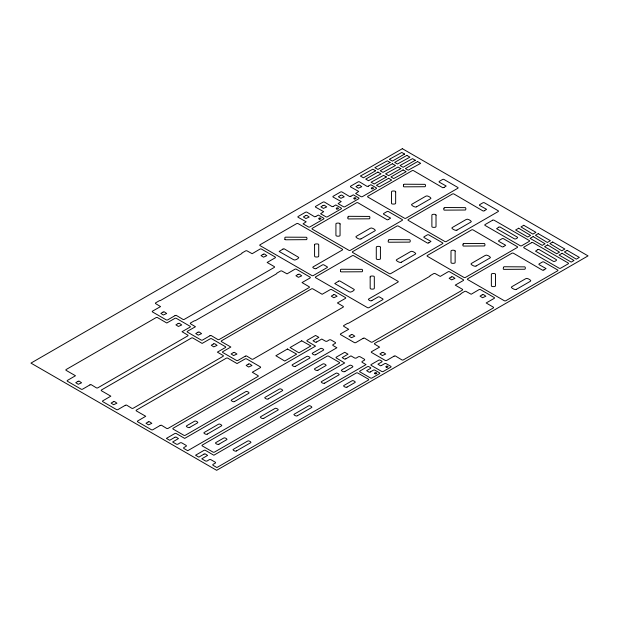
<?xml version="1.0" encoding="UTF-8"?>
<svg xmlns="http://www.w3.org/2000/svg" width="619" height="619" viewBox="0 0 619 619"><rect width="100%" height="100%" fill="white"/><g stroke="black" fill="none" stroke-linecap="round" stroke-linejoin="round"><path stroke-width="0.93" d="M314.576 244.83L314.576 256.104C314.042 257.388 319.35 257.334 318.715 256.104L318.715 244.83C319.574 243.584 313.818 243.569 314.576 244.83M340.063 223.985L340.063 235.266C340.829 236.52 335.359 236.551 335.924 235.266L335.924 223.985C335.212 222.794 340.682 222.755 340.094 223.97M348.002 217.014L347.793 218.569L348.389 218.94L368.537 218.824C370.487 219.675 370.294 215.435 368.537 216.433L348.489 216.317L348.002 217.014M370.17 276.925L370.17 288.199C369.566 289.382 374.735 289.553 374.34 288.222L374.309 276.925C375.091 275.741 369.466 275.641 370.17 276.925M380.422 247.291L380.422 258.564C381.196 259.81 375.501 259.818 376.29 258.564L376.29 247.291C375.663 246.053 381.064 246.029 380.422 247.291M388.368 240.319L388.159 241.874L388.747 242.238L408.896 242.13C410.877 242.942 410.583 238.864 408.935 239.715L388.856 239.615L388.361 240.319M395.657 191.89L395.657 203.164C396.214 204.456 390.651 204.394 391.518 203.164L391.518 191.89C391.03 190.575 396.175 190.768 395.719 191.844M403.596 184.919L403.387 186.474L403.983 186.837L424.131 186.729C426.042 187.572 425.949 183.495 424.131 184.338L404.037 184.222L403.596 184.919M436.016 215.195L436.016 226.469C436.681 227.707 431.195 227.707 431.884 226.469L431.884 215.195C431.273 213.965 436.557 213.942 436.055 215.172M443.962 208.224L443.753 209.779L444.341 210.143L464.49 210.027C466.416 210.901 466.277 206.738 464.529 207.62L444.45 207.52L443.955 208.224M455.135 251.121L455.135 262.394C455.955 263.624 450.261 263.702 450.996 262.394L450.996 251.121C450.4 249.859 455.654 249.952 455.205 251.074M463.074 244.149L462.873 245.697L463.461 246.068L483.609 245.952C485.613 246.772 485.281 242.555 483.609 243.561L463.515 243.445L463.074 244.141M495.494 274.418L495.494 285.699C496.113 286.937 490.728 286.945 491.362 285.699L491.362 274.418C490.759 273.234 495.927 273.072 495.533 274.403M503.44 267.447L503.232 269.002L503.827 269.373L523.976 269.257C525.91 270.085 525.763 265.93 523.976 266.866L503.928 266.75L503.44 267.447M284.887 239.352L285.583 239.785L305.631 239.661C307.511 240.528 307.419 236.458 305.67 237.255L285.429 237.17L284.895 237.503L284.887 239.352M340.481 271.447L341.177 271.88L361.225 271.764C363.144 272.623 362.974 268.476 361.264 269.35L341.077 269.257L340.489 269.598L340.481 271.447M282.976 249.086L279.146 251.476L293.63 259.732C294.876 261.117 300.548 257.427 298.203 257.094L284.175 248.823L282.984 249.031M316.27 268.46C315.829 269.675 311.133 267.269 313.33 266.766L342.322 250.03A1.076 0.619 0 0 0 342.322 249.148L298.149 223.645A1.076 0.619 0 0 0 296.625 223.645L260.073 244.753A1.076 0.619 0 0 0 260.073 245.627L311.86 275.532A1.076 0.619 0 0 0 313.384 275.532L327.087 267.617A1.076 0.619 0 0 0 327.087 266.735L323.938 264.917A1.076 0.619 0 0 0 322.414 264.917L316.27 268.491M338.57 281.188L334.74 283.579L349.224 291.828C350.501 293.213 356.149 289.491 353.797 289.189L339.73 280.902L338.585 281.127M361.009 238.888C359.979 240.257 353.967 236.706 356.436 236.249L370.247 228.279C371.462 226.91 377.126 230.5 374.812 230.918L361.009 238.888M371.864 300.555L378.008 297.012A1.076 0.619 0 0 1 379.532 297.012L382.689 298.83A1.076 0.619 0 0 1 382.689 299.712L368.978 307.628A1.076 0.619 0 0 1 367.454 307.628L315.667 277.73A1.076 0.619 0 0 1 315.667 276.848L352.226 255.74A1.076 0.619 0 0 1 353.743 255.74L397.916 281.243A1.076 0.619 0 0 1 397.916 282.125L368.924 298.861C366.92 299.124 370.742 301.732 371.849 300.648M388.423 219.544L387.254 219.861L358.014 202.808A1.076 0.619 0 0 0 356.49 202.808L312.316 228.31A1.076 0.619 0 0 0 312.316 229.185L348.868 250.293A1.076 0.619 0 0 0 350.393 250.293L402.18 220.395A1.076 0.619 0 0 0 402.18 219.513L388.477 211.597A1.076 0.619 0 0 0 386.952 211.597L383.795 213.416A1.076 0.619 0 0 0 383.795 214.298L390.612 218.12L388.423 219.544M401.367 262.193C400.416 263.532 394.357 260.019 396.802 259.554L410.606 251.585C411.844 250.215 417.461 253.782 415.233 254.216L401.367 262.224M416.602 206.792C415.86 208.17 409.554 204.657 412.03 204.154L425.841 196.184C427.071 194.807 432.735 198.444 430.406 198.823L416.602 206.792M428.789 242.849L427.621 243.159L398.373 226.105A1.076 0.619 0 0 0 396.849 226.105L352.683 251.608A1.076 0.619 0 0 0 352.683 252.49L389.235 273.598A1.076 0.619 0 0 0 390.759 273.598L442.546 243.693A1.076 0.619 0 0 0 442.546 242.818L428.835 234.903A1.076 0.619 0 0 0 427.311 234.903L424.162 236.721A1.076 0.619 0 0 0 424.162 237.603L430.956 241.395L428.781 242.872M444.016 187.449L442.809 187.743L413.608 170.705A1.076 0.619 0 0 0 412.084 170.705L367.91 196.208A1.076 0.619 0 0 0 367.91 197.09L404.462 218.198A1.076 0.619 0 0 0 405.987 218.198L457.774 188.292A1.076 0.619 0 0 0 457.774 187.418L444.071 179.502A1.076 0.619 0 0 0 442.546 179.502L439.389 181.321A1.076 0.619 0 0 0 439.389 182.203L446.206 186.025L444.016 187.449M456.961 230.098C456.133 231.46 449.889 227.916 452.396 227.459L466.2 219.482C467.43 218.105 473.117 221.757 470.773 222.12L456.961 230.098M476.081 266.015C475.346 267.377 469.078 263.903 471.508 263.377L485.319 255.407C486.557 254.022 492.237 257.697 489.892 258.046L476.081 266.015M484.383 210.746L483.215 211.064L453.967 194.01A1.076 0.619 0 0 0 452.443 194.01L408.277 219.513A1.076 0.619 0 0 0 408.277 220.395L444.829 241.495A1.076 0.619 0 0 0 446.353 241.495L498.14 211.597A1.076 0.619 0 0 0 498.14 210.723L484.429 202.808A1.076 0.619 0 0 0 482.905 202.808L479.756 204.626A1.076 0.619 0 0 0 479.756 205.508L486.573 209.33L484.383 210.746M503.495 246.672L502.288 246.966L473.086 229.935A1.076 0.619 0 0 0 471.562 229.935L427.389 255.438A1.076 0.619 0 0 0 427.389 256.312L463.948 277.42A1.076 0.619 0 0 0 465.465 277.42L517.252 247.523A1.076 0.619 0 0 0 517.252 246.641L503.549 238.725A1.076 0.619 0 0 0 502.024 238.725L498.868 240.551A1.076 0.619 0 0 0 498.868 241.425L505.684 245.256L503.495 246.672M516.439 289.321C515.728 290.698 509.398 287.177 511.874 286.682L525.686 278.712C526.839 277.366 532.518 280.771 530.251 281.351L516.439 289.321M543.861 269.977L542.654 270.271L513.445 253.241A1.076 0.619 0 0 0 511.921 253.241L467.755 278.743A1.076 0.619 0 0 0 467.755 279.618L504.307 300.726A1.076 0.619 0 0 0 505.831 300.726L557.618 270.828A1.076 0.619 0 0 0 557.618 269.946L543.908 262.03A1.076 0.619 0 0 0 542.383 262.03L539.234 263.849A1.076 0.619 0 0 0 539.234 264.731L546.051 268.553L543.861 269.977M77.963 381.366L75.75 382.689L78.257 384.291L81.576 382.782L79.039 381.049L77.971 381.335M89.933 384.902L82.629 389.15A1.076 0.619 0 0 1 81.104 389.15L67.463 381.273A1.076 0.619 0 0 1 67.463 380.391L75.479 375.748L66.171 370.394A1.076 0.619 0 0 1 66.171 369.52L156.042 317.632A1.076 0.619 0 0 1 157.559 317.632L166.782 323.002L174.875 318.383A1.076 0.619 0 0 1 176.4 318.383L190.041 326.252A1.076 0.619 0 0 1 190.041 327.134L182.032 331.714L187.719 335.049A1.076 0.619 0 0 1 187.719 335.924L97.856 387.811A1.076 0.619 0 0 1 96.332 387.811L91.055 384.6L89.933 384.902M113.323 401.785L111.103 403.108L113.617 404.702L116.929 403.193L114.445 401.476L113.339 401.723M125.286 405.313L117.981 409.561A1.076 0.619 0 0 1 116.465 409.561L102.824 401.685A1.076 0.619 0 0 1 102.824 400.803L110.832 396.168L101.531 390.813A1.076 0.619 0 0 1 101.531 389.931L191.395 338.051A1.076 0.619 0 0 1 192.919 338.051L202.142 343.413L210.236 338.794A1.076 0.619 0 0 1 211.76 338.794L225.393 346.671A1.076 0.619 0 0 1 225.393 347.545L217.385 352.126L223.08 355.461A1.076 0.619 0 0 1 223.08 356.335L133.217 408.223A1.076 0.619 0 0 1 131.692 408.223L126.454 405.027L125.286 405.313M148.212 421.926L145.999 423.249L148.514 424.851L151.825 423.342L149.341 421.624L148.22 421.895M163.068 312.084L160.855 313.407L163.362 315.001L166.681 313.5L164.151 311.767L163.068 312.084M160.182 425.462L152.878 429.71A1.076 0.619 0 0 1 151.353 429.71L137.72 421.833A1.076 0.619 0 0 1 137.72 420.951L145.728 416.285L136.428 410.954A1.076 0.619 0 0 1 136.428 410.08L226.291 358.192A1.076 0.619 0 0 1 227.815 358.192L237.038 363.562L245.132 358.943A1.076 0.619 0 0 1 246.648 358.943L260.289 366.812A1.076 0.619 0 0 1 260.289 367.694L252.289 372.243L257.976 375.609A1.076 0.619 0 0 1 257.976 376.484L168.105 428.371A1.076 0.619 0 0 1 166.588 428.371L161.35 425.176L160.189 425.431M175.038 315.62L167.734 319.861A1.076 0.619 0 0 1 166.209 319.861L152.576 311.991A1.076 0.619 0 0 1 152.576 311.109L160.561 306.591L155.733 303.681A1.076 0.619 0 0 1 155.733 302.799L159.54 300.602A1.076 0.619 0 0 0 160.576 300.439L241.511 253.72A1.076 0.619 0 0 0 241.789 253.117L245.596 250.919A1.076 0.619 0 0 1 247.12 250.919L252.15 253.705L259.98 249.093A1.076 0.619 0 0 1 261.504 249.093L275.146 256.97A1.076 0.619 0 0 1 275.146 257.852L267.137 262.464L274.217 266.565A1.076 0.619 0 0 1 274.217 267.447L184.354 319.327A1.076 0.619 0 0 1 182.829 319.327L176.198 315.334L175.053 315.558M178.125 323.544L175.904 324.867L178.419 326.461L181.731 324.952L179.247 323.234L178.133 323.482M174.837 437.3L169.699 440.295L166.403 438.399L174.782 433.563A1.076 0.619 0 0 1 176.307 433.563L184.686 438.399L327.095 356.18A1.076 0.619 0 0 1 328.619 356.18L339.282 362.332A1.076 0.619 0 0 1 339.282 363.214L187.727 450.709L184.013 448.566A1.37 0.789 0 0 1 184.052 447.429L185.924 446.431A1.37 0.789 0 0 0 185.963 445.293L181.885 442.933A1.37 0.789 0 0 0 179.912 442.956L178.187 444.04A1.37 0.789 0 0 1 176.214 444.063L172.624 441.989L178.465 438.569L175.958 436.999L174.852 437.246M189.793 427.334C189.282 428.518 184.733 426.189 186.868 425.648L194.351 421.33C195.163 420.131 199.233 422.491 197.322 423.017L189.793 427.334M197.964 332.233L195.751 333.556L198.258 335.15L201.577 333.641L199.086 331.931L197.972 332.202M209.934 335.761L202.63 340.009A1.076 0.619 0 0 1 201.105 340.009L187.464 332.132A1.076 0.619 0 0 1 187.464 331.258L195.457 326.731L190.621 323.83A1.076 0.619 0 0 1 190.621 322.948L194.436 320.75A1.076 0.619 0 0 0 195.472 320.588L276.399 273.861A1.076 0.619 0 0 0 276.678 273.265L280.492 271.068A1.076 0.619 0 0 1 282.009 271.068L287.046 273.853L294.876 269.242A1.076 0.619 0 0 1 296.4 269.242L310.042 277.119A1.076 0.619 0 0 1 310.042 277.993L302.033 282.574L309.113 286.713A1.076 0.619 0 0 1 309.113 287.595L219.25 339.475A1.076 0.619 0 0 1 217.726 339.475L211.056 335.459L209.934 335.761M203.999 454.137L198.861 457.132L195.565 455.228L203.945 450.392A1.076 0.619 0 0 1 205.469 450.392L213.841 455.228L356.258 373.009A1.076 0.619 0 0 1 357.782 373.009L368.444 379.168A1.076 0.619 0 0 1 368.444 380.043L216.89 467.546L213.176 465.395A1.37 0.789 0 0 1 213.215 464.258L215.079 463.26A1.37 0.789 0 0 0 215.126 462.122L211.04 459.77A1.37 0.789 0 0 0 209.067 459.793L207.35 460.869A1.37 0.789 0 0 1 205.376 460.892L201.779 458.818L207.628 455.398L205.075 453.812L203.999 454.106M207.334 434.043C206.831 435.258 202.281 432.905 204.409 432.356L218.306 424.332C219.188 423.079 223.297 425.725 221.231 426.019L207.334 434.074M213.478 343.955L211.265 345.278L213.772 346.872L217.091 345.371L214.561 343.638L213.493 343.893M218.956 444.171C218.461 445.347 213.864 443.011 216.031 442.484L223.513 438.159C224.372 436.921 228.481 439.498 226.438 439.854L218.956 444.171M233.324 352.644L231.111 353.967L233.618 355.561L236.938 354.06L234.446 352.343L233.332 352.613M234.64 401.445C234.021 402.636 229.618 400.284 231.715 399.758L245.611 391.734C246.424 390.535 250.494 392.895 248.583 393.421L234.64 401.476M236.497 450.88C236.079 452.094 231.32 449.673 233.572 449.193L247.468 441.169C248.304 439.954 252.39 442.399 250.44 442.856L236.489 450.911M245.286 356.18L237.99 360.42A1.076 0.619 0 0 1 236.466 360.42L222.825 352.551A1.076 0.619 0 0 1 222.825 351.669L230.841 347.027L221.532 341.673A1.076 0.619 0 0 1 221.532 340.79L311.396 288.911A1.076 0.619 0 0 1 312.92 288.911L322.143 294.28L330.237 289.653A1.076 0.619 0 0 1 331.761 289.653L345.402 297.53A1.076 0.619 0 0 1 345.402 298.412L337.401 302.962L343.081 306.32A1.076 0.619 0 0 1 343.081 307.202L253.217 359.082A1.076 0.619 0 0 1 251.693 359.082L246.455 355.894L245.286 356.18M248.374 364.104L246.161 365.427L248.668 367.021L251.987 365.512L249.496 363.802L248.374 364.104M263.23 254.262L261.017 255.585L263.524 257.179L266.843 255.67L264.352 253.952L263.237 254.231M263.802 418.274C263.33 419.512 258.75 417.144 260.878 416.587L274.774 408.571C275.633 407.325 279.742 409.902 277.699 410.258L263.802 418.274M268.259 398.868C267.671 400.06 263.098 397.669 265.334 397.181L279.231 389.158C280.051 387.935 284.175 390.403 282.156 390.844L268.259 398.868M298.126 274.403L295.905 275.726L298.42 277.327L301.732 275.819L299.248 274.101L298.134 274.379M295.565 366.27C295.209 367.516 290.412 365.094 292.64 364.583L306.537 356.559C307.426 355.306 311.481 357.921 309.508 358.246L295.565 366.27M305.593 215.613L303.372 216.936L305.887 218.53L309.198 217.021L306.714 215.304L305.608 215.551M297.422 415.705C296.849 416.912 292.3 414.482 294.497 414.018L308.394 405.994C309.276 404.741 313.338 407.341 311.365 407.681L297.422 415.705M315.814 216.488L314.645 216.805L307.032 212.24A1.076 0.619 0 0 0 305.507 212.24L298.196 216.457A1.076 0.619 0 0 0 298.196 217.339L306.165 221.788L303.07 223.846L308.401 226.925A1.076 0.619 0 0 0 309.926 226.925L323.629 219.01A1.076 0.619 0 0 0 323.629 218.128L318.298 215.056L315.814 216.488M323.103 205.5L320.89 206.823L323.397 208.417L326.716 206.908L324.224 205.191L323.103 205.5M315.69 354.648C315.071 355.863 310.63 353.457 312.765 352.962L320.247 348.644C321.06 347.414 325.199 349.905 323.164 350.331L315.682 354.679M316.642 342.005L315.605 342.369L313.013 340.767L318.855 337.347L315.566 335.452L307.186 340.288A1.076 0.619 0 0 0 307.186 341.162L315.528 346.137L173.15 428.224A1.076 0.619 0 0 0 173.15 429.099L183.812 435.258A1.076 0.619 0 0 0 185.336 435.258L336.883 347.762L333.169 345.611A1.37 0.789 0 0 1 333.208 344.474L335.08 343.483A1.37 0.789 0 0 0 335.119 342.338L331.041 339.986A1.37 0.789 0 0 0 329.068 340.009L327.343 341.084A1.37 0.789 0 0 1 325.37 341.108L321.779 339.034L316.642 342.005M317.911 370.201C317.16 371.369 312.904 369.009 314.986 368.514L322.638 364.096C323.536 362.827 327.644 365.535 325.563 365.783L317.911 370.232M333.332 206.375L332.163 206.692L324.542 202.127A1.076 0.619 0 0 0 323.017 202.127L315.713 206.344A1.076 0.619 0 0 0 315.713 207.226L323.683 211.675L320.588 213.733L325.919 216.812A1.076 0.619 0 0 0 327.436 216.812L341.146 208.897A1.076 0.619 0 0 0 341.146 208.015L335.815 204.943L333.324 206.406M324.727 383.099C323.985 384.298 319.628 381.869 321.803 381.412L335.699 373.389C336.558 372.143 340.667 374.743 338.624 375.083L324.727 383.099M333.479 294.822L331.266 296.145L333.78 297.739L337.092 296.23L334.562 294.497L333.494 294.76M340.62 195.387L338.407 196.71L340.914 198.304L344.234 196.796L341.742 195.078L340.636 195.325M350.841 196.262L349.681 196.579L342.059 192.014A1.076 0.619 0 0 0 340.535 192.014L333.223 196.231A1.076 0.619 0 0 0 333.223 197.113L341.193 201.562L338.098 203.62L343.429 206.7A1.076 0.619 0 0 0 344.953 206.7L358.664 198.784A1.076 0.619 0 0 0 358.664 197.902L353.333 194.83L350.841 196.262M344.845 371.485C344.179 372.669 339.777 370.301 341.928 369.798L349.402 365.481C350.284 364.227 354.354 366.827 352.381 367.168L344.845 371.516M345.804 358.834L344.721 359.182L342.168 357.604L348.017 354.184L344.721 352.281L336.349 357.117A1.076 0.619 0 0 0 336.349 357.999L344.69 362.966L202.312 445.053A1.076 0.619 0 0 0 202.312 445.935L212.975 452.087A1.076 0.619 0 0 0 214.499 452.087L366.046 364.591L362.332 362.448A1.37 0.789 0 0 1 362.37 361.31L364.243 360.312A1.37 0.789 0 0 0 364.282 359.175L360.204 356.823A1.37 0.789 0 0 0 358.231 356.846L356.505 357.921A1.37 0.789 0 0 1 354.532 357.944L350.942 355.871L345.804 358.834M358.138 185.274L355.925 186.598L358.432 188.191L361.751 186.683L359.26 184.965L358.138 185.274M347.073 387.037C346.539 388.245 341.974 385.869 344.149 385.351L351.801 380.933C352.691 379.679 356.745 382.294 354.772 382.619L347.073 387.068M351.19 334.778L348.977 336.102L351.484 337.703L354.803 336.194L352.273 334.461L351.205 334.724M368.359 186.149L367.152 186.451L359.577 181.901A1.076 0.619 0 0 0 358.053 181.901L350.741 186.126A1.076 0.619 0 0 0 350.741 187L358.711 191.449L355.616 193.507L360.947 196.587A1.076 0.619 0 0 0 362.471 196.587L376.182 188.671A1.076 0.619 0 0 0 376.182 187.789L370.851 184.717L368.359 186.149M363.16 338.314L355.855 342.562A1.076 0.619 0 0 1 354.331 342.562L340.69 334.686A1.076 0.619 0 0 1 340.69 333.803L348.683 329.285L343.847 326.375A1.076 0.619 0 0 1 343.847 325.501L347.654 323.296A1.076 0.619 0 0 0 348.698 323.141L429.625 276.414A1.076 0.619 0 0 0 429.903 275.811L433.718 273.613A1.076 0.619 0 0 1 435.234 273.613L440.271 276.407L448.102 271.795A1.076 0.619 0 0 1 449.626 271.795L463.267 279.664A1.076 0.619 0 0 1 463.267 280.546L455.259 285.127L462.339 289.259A1.076 0.619 0 0 1 462.339 290.141L372.476 342.021A1.076 0.619 0 0 1 370.951 342.021L364.282 338.013L363.16 338.284M370.286 371.949L369.203 372.298L366.649 370.657L370.456 368.467A1.076 0.619 0 0 0 370.456 367.593L368.932 366.711A1.076 0.619 0 0 0 367.407 366.711L359.949 371.021A1.076 0.619 0 0 0 359.949 371.903L370.487 377.985A1.076 0.619 0 0 0 372.011 377.985L379.47 373.675A1.076 0.619 0 0 0 379.47 372.8L374.905 370.162A1.076 0.619 0 0 0 373.381 370.162L370.278 371.98M382.101 352.629L379.888 353.952L382.395 355.546L385.714 354.037L383.223 352.319L382.109 352.598M381.552 365.442L380.515 365.806L377.923 364.181L381.73 361.96A1.076 0.619 0 0 0 381.73 361.086L380.205 360.204A1.076 0.619 0 0 0 378.681 360.204L371.214 364.514A1.076 0.619 0 0 0 371.214 365.396L381.761 371.477A1.076 0.619 0 0 0 383.277 371.477L390.744 367.168A1.076 0.619 0 0 0 390.744 366.293L386.171 363.655A1.076 0.619 0 0 0 384.654 363.655L381.552 365.442M394.071 356.157L386.767 360.405A1.076 0.619 0 0 1 385.242 360.405L371.601 352.528A1.076 0.619 0 0 1 371.601 351.654L379.594 347.127L374.758 344.226A1.076 0.619 0 0 1 374.758 343.344L378.565 341.146A1.076 0.619 0 0 0 379.609 340.984L460.536 294.257A1.076 0.619 0 0 0 460.815 293.661L464.621 291.464A1.076 0.619 0 0 1 466.146 291.464L471.183 294.249L479.013 289.638A1.076 0.619 0 0 1 480.537 289.638L494.179 297.515A1.076 0.619 0 0 1 494.179 298.389L486.17 302.97L493.25 307.109A1.076 0.619 0 0 1 493.25 307.991L403.387 359.871A1.076 0.619 0 0 1 401.863 359.871L395.232 355.871L394.071 356.134M451.352 276.956L449.131 278.279L451.646 279.873L454.957 278.364L452.474 276.654L451.352 276.956M482.263 294.799L480.042 296.122L482.557 297.724L485.869 296.215L483.338 294.482L482.263 294.768M498.759 227.204L496.585 228.682L514.165 238.702C515.062 239.963 519.163 237.301 517.105 237.007L499.959 226.941L498.775 227.15M537.687 249.681L535.512 251.159L553.092 261.179C553.966 262.41 558.052 259.872 556.079 259.485L538.847 249.395L537.687 249.681M402.35 148.684L30.95 363.105L216.65 470.316L588.05 255.895L402.35 148.684M375.632 170.767L363.446 177.808L360.374 176.028L372.862 169.173L375.632 170.767M390.102 162.418L377.915 169.451L374.843 167.672L387.332 160.816L390.102 162.418M404.571 154.061L392.384 161.095L389.312 159.323L401.801 152.46L404.571 154.061M377.915 172.09L365.728 179.123L368.506 180.725L380.995 173.862L377.915 172.09M392.384 163.733L380.205 170.767L382.975 172.368L395.464 165.513L392.384 163.733M406.853 155.377L394.674 162.418L397.444 164.012L409.933 157.156L406.853 155.377M386.357 176.957L374.17 183.998L371.091 182.218L383.579 175.363L386.357 176.957M400.826 168.608L388.639 175.641L385.56 173.862L398.056 167.006L400.826 168.608M415.295 160.251L403.108 167.285L400.029 165.513L412.525 158.65L415.295 160.251M388.639 178.28L376.453 185.313L379.223 186.915L391.711 180.052L388.639 178.28M403.108 169.923L390.922 176.957L393.692 178.558L406.188 171.703L403.108 169.923M417.577 161.567L405.391 168.608L408.161 170.202L420.657 163.346L417.577 161.567M492.608 220.225L485.095 224.558A1.076 0.619 0 0 0 485.095 225.44L520.215 245.712A1.076 0.619 0 0 0 521.74 245.712L529.245 241.379A1.076 0.619 0 0 0 529.245 240.505L494.124 220.225A1.076 0.619 0 0 0 492.608 220.225M287.487 349.015L275.865 355.732L284.74 361.032L296.671 354.145L287.487 349.015M301.708 340.814L290.079 347.522L298.954 352.822L310.885 345.936L301.708 340.814M518.699 228.225L515.619 229.997L527.806 237.031L530.576 235.429L518.699 228.225M523.751 225.301L520.981 226.902L532.866 234.114L535.938 232.342L523.751 225.301M533.168 236.574L530.088 238.354L542.275 245.387L545.045 243.785L533.168 236.574M538.221 233.657L535.45 235.259L547.335 242.47L550.407 240.69L538.221 233.657M531.528 242.702L524.022 247.035A1.076 0.619 0 0 0 524.022 247.91L559.143 268.189A1.076 0.619 0 0 0 560.667 268.189L568.172 263.856A1.076 0.619 0 0 0 568.172 262.974L533.052 242.702A1.076 0.619 0 0 0 531.528 242.702M547.637 244.931L544.565 246.702L556.744 253.744L559.522 252.142L547.637 244.931M552.697 242.014L549.92 243.607L561.804 250.819L564.876 249.047L552.697 242.014M562.106 253.287L559.034 255.059L571.213 262.092L573.991 260.498L562.106 253.287M567.166 250.362L564.389 251.964L576.274 259.175L579.345 257.403L567.166 250.362M375.06 373.752A1.076 0.619 0 0 0 376.739 373.28A1.076 0.619 0 0 0 375.191 372.677A1.076 0.619 0 0 0 375.06 373.752M386.395 367.268A1.076 0.619 0 0 0 388.012 366.727A1.076 0.619 0 0 0 386.395 366.193A1.076 0.619 0 0 0 386.395 367.268M336.736 208.974A1.076 0.619 0 0 0 338.415 208.502A1.076 0.619 0 0 0 336.868 207.899A1.076 0.619 0 0 0 336.736 208.974M319.218 219.087A1.076 0.619 0 0 0 320.897 218.615A1.076 0.619 0 0 0 319.35 218.012A1.076 0.619 0 0 0 319.218 219.087M371.764 188.749A1.076 0.619 0 0 0 373.443 188.277A1.076 0.619 0 0 0 371.903 187.673A1.076 0.619 0 0 0 371.764 188.749M354.316 198.885A1.076 0.619 0 0 0 355.933 198.343A1.076 0.619 0 0 0 354.316 197.809A1.076 0.619 0 0 0 354.316 198.885"/></g></svg>
